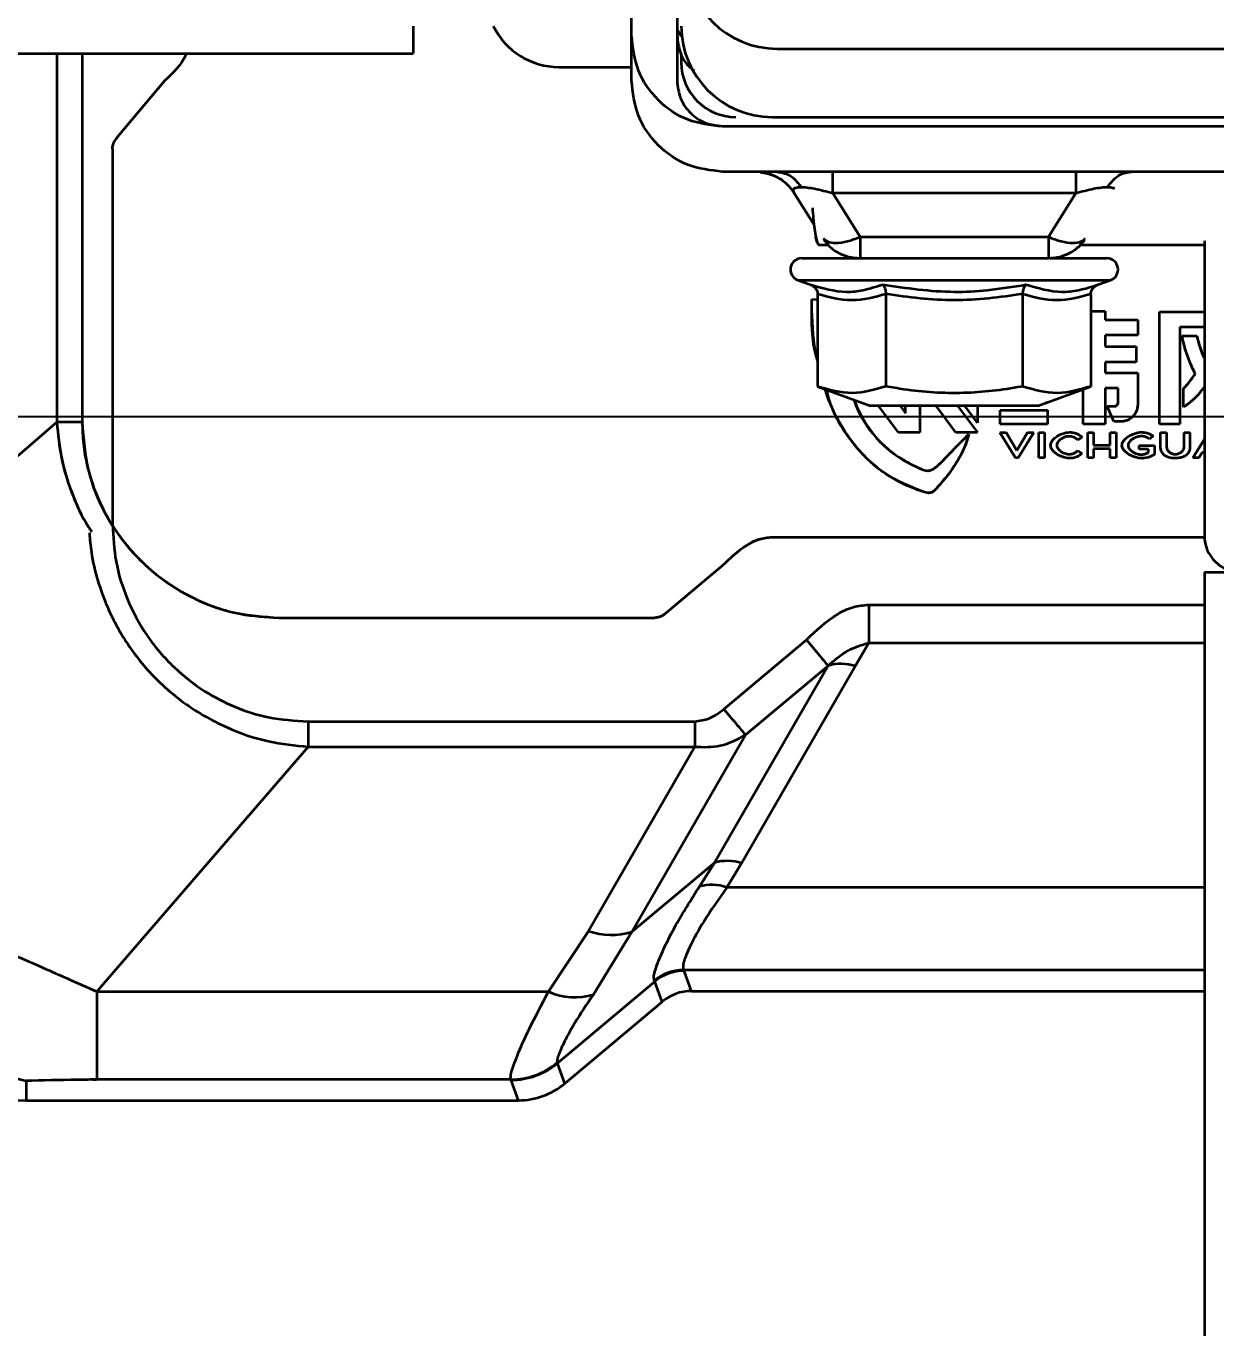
# Model space of a CAD drawing. Header units: millimetres. Extents: x 0 to 420, y 0 to 297.
# Drawn here: x 331.316 to 331.969, y 173.692 to 174.407 of the extents above; entities that cross this region are included whole.
import ezdxf

# ---------------------------------------------------------------- set-up
doc = ezdxf.new("R2010")
doc.units = ezdxf.units.MM
doc.layers.add('尺寸线层', color=150, linetype='Continuous')
doc.styles.add('SLDTEXTSTYLE2', font='TXT', dxfattribs={"width": 0.7})
doc.dimstyles.new('SLDDIMSTYLE0', dxfattribs={"dimtxt": 3.5, "dimasz": 3.302, "dimexe": 0, "dimexo": 0.0625, "dimgap": 0.875, "dimtad": 1, "dimdec": 1, "dimlfac": 100, "dimrnd": 1e-09, "dimzin": 12, "dimdsep": 46, "dimtxsty": 'SLDTEXTSTYLE2', "dimsah": 1, "dimcen": 0.09, "dimadec": 0, "dimazin": 3, "dimtfac": 1, "dimtdec": 3, "dimtofl": 0, "dimtmove": 0, "dimatfit": 3, "dimfxl": 0, "dimfrac": 2, "dimtolj": 1, "dimtzin": 12, "dimarcsym": 0})

# ---------------------------------------------------------------- blocks, each defined once
blk = doc.blocks.new('_D')
at = {"layer": '尺寸线层'}
for p, q in [((291.94307, 202.64124), (364.68758, 202.64124)), ((363.68758, 202.64124), (363.68758, 128.58016)), ((326.11667, 128.58016), (364.68758, 128.58016))]:
    blk.add_line(p, q, dxfattribs=at)
for points in [[(363.68758, 202.64124), (363.17958, 199.33924), (364.19558, 199.33924)], [(363.68758, 128.58016), (364.19558, 131.88216), (363.17958, 131.88216)]]:
    blk.add_solid(points, dxfattribs=at)
at = {"layer": '尺寸线层', "insert": (359.17585, 158.53763), "char_height": 3.5, "attachment_point": 1, "rotation": 90, "style": 'SLDTEXTSTYLE2'}
blk.add_mtext('7406.11', dxfattribs=at)
blk = doc.blocks.new('_D_1')
at = {"layer": '尺寸线层'}
for p, q in [((326.46704, 174.19224), (355.29676, 174.19224)), ((354.29676, 174.19224), (354.29676, 152.19224)), ((325.37887, 152.19224), (355.29676, 152.19224))]:
    blk.add_line(p, q, dxfattribs=at)
for points in [[(354.29676, 174.19224), (353.78876, 170.89024), (354.80476, 170.89024)], [(354.29676, 152.19224), (354.80476, 155.49424), (353.78876, 155.49424)]]:
    blk.add_solid(points, dxfattribs=at)
at = {"layer": '尺寸线层', "insert": (349.78502, 160.83451), "char_height": 3.5, "attachment_point": 1, "rotation": 90, "style": 'SLDTEXTSTYLE2'}
blk.add_mtext('2200', dxfattribs=at)
blk = doc.blocks.new('_D_7')
at = {"layer": '尺寸线层'}
for p, q in [((70.59704, 160.40224), (70.59704, 246.19224)), ((332.81559, 175.11669), (332.81559, 246.19224)), ((332.81559, 245.19224), (70.59704, 245.19224))]:
    blk.add_line(p, q, dxfattribs=at)
for points in [[(70.59704, 245.19224), (73.89904, 244.68424), (73.89904, 245.70024)], [(332.81559, 245.19224), (329.51359, 245.70024), (329.51359, 244.68424)]]:
    blk.add_solid(points, dxfattribs=at)
at = {"layer": '尺寸线层', "insert": (202.87576, 249.70398), "char_height": 3.5, "attachment_point": 1, "style": 'SLDTEXTSTYLE2'}
blk.add_mtext('26221.85', dxfattribs=at)

msp = doc.modelspace()

# ---------------------------------------------------------------- linework, layer by layer
at = {"color": 7, "linetype": 'Continuous', "lineweight": 35}
for p, q in [((331.64831, 174.40147), (331.64831, 174.97147)), ((331.67331, 174.97147), (331.67331, 174.40147)), ((331.64831, 174.37669), (331.64831, 174.73669)), ((331.67331, 174.73669), (331.67331, 174.37669)), ((331.52831, 174.40669), (331.52831, 174.39169)), ((331.24331, 174.39169), (331.52831, 174.39169)), ((331.33248, 174.39169), (331.33248, 174.18916)), ((331.33248, 174.39169), (331.33248, 174.18916)), ((331.34642, 174.39169), (331.34642, 174.18916)), ((331.34642, 174.39169), (331.34642, 174.18916)), ((331.67559, 174.39134), (331.67559, 174.38669)), ((331.72831, 174.39419), (332.02831, 174.39419)), ((331.60831, 174.38419), (331.64831, 174.38419)), ((331.3918, 174.37672), (331.36581, 174.34576)), ((331.72559, 174.35669), (332.22559, 174.35669)), ((331.69831, 174.35169), (332.26831, 174.35169)), ((332.05831, 174.35147), (331.69831, 174.35147)), ((331.36311, 174.33929), (331.36311, 174.13283)), ((332.26831, 174.32669), (331.69831, 174.32669)), ((331.72346, 174.32608), (331.71652, 174.32669)), ((331.71942, 174.32631), (331.72175, 174.32602)), ((331.71943, 174.32651), (331.72563, 174.32519)), ((331.72248, 174.326), (331.72733, 174.32421)), ((331.73767, 174.31494), (331.7486, 174.29745)), ((331.89234, 174.31494), (331.75887, 174.31494)), ((331.75887, 174.31494), (331.77387, 174.29094)), ((331.89234, 174.31494), (331.87734, 174.29094)), ((331.77387, 174.29094), (331.87734, 174.29094)), ((331.77387, 174.29094), (331.77387, 174.27919)), ((331.87734, 174.29094), (331.87734, 174.27919)), ((331.96319, 174.28877), (331.96309, 174.28669)), ((331.75136, 174.28647), (331.75632, 174.28647)), ((331.89489, 174.28647), (331.96309, 174.28647)), ((331.96309, 174.28669), (331.96309, 174.12669)), ((331.74177, 174.27919), (331.77387, 174.27919)), ((331.77387, 174.27919), (331.87734, 174.27919)), ((331.8783, 174.27919), (331.9094, 174.27919)), ((331.73966, 174.26719), (331.74647, 174.26471)), ((331.73966, 174.26719), (331.91152, 174.26719)), ((331.9047, 174.26471), (331.91152, 174.26719)), ((331.74747, 174.25669), (331.75053, 174.25658)), ((331.74747, 174.25669), (331.75053, 174.25644)), ((331.75053, 174.2595), (331.75053, 174.20876)), ((331.78806, 174.2595), (331.78806, 174.20876)), ((331.86311, 174.2595), (331.86311, 174.20876)), ((331.90064, 174.2595), (331.90064, 174.20876)), ((331.90064, 174.25016), (331.90844, 174.25016)), ((331.90064, 174.25016), (331.90844, 174.25016)), ((331.90844, 174.25016), (331.90844, 174.24527)), ((331.90844, 174.25016), (331.90844, 174.24527)), ((331.93845, 174.24981), (331.96309, 174.24981)), ((331.93845, 174.188), (331.93845, 174.24981)), ((331.93845, 174.24981), (331.96309, 174.24981)), ((331.93845, 174.188), (331.93845, 174.24981)), ((331.90844, 174.24527), (331.92645, 174.24527)), ((331.90844, 174.24527), (331.92645, 174.24527)), ((331.92645, 174.24527), (331.92645, 174.23687)), ((331.92645, 174.24527), (331.92645, 174.23687)), ((331.94951, 174.24133), (331.94951, 174.188)), ((331.96309, 174.24133), (331.94951, 174.24133)), ((331.94951, 174.24133), (331.94951, 174.188)), ((331.96309, 174.24133), (331.94951, 174.24133)), ((331.90844, 174.23687), (331.90844, 174.23077)), ((331.92645, 174.23687), (331.90844, 174.23687)), ((331.90844, 174.23687), (331.90844, 174.23077)), ((331.92645, 174.23687), (331.90844, 174.23687)), ((331.95071, 174.23661), (331.95886, 174.23661)), ((331.95071, 174.23661), (331.95886, 174.23661)), ((331.90844, 174.23077), (331.92559, 174.23077)), ((331.90844, 174.23077), (331.92559, 174.23077)), ((331.92559, 174.23077), (331.92559, 174.22202)), ((331.92559, 174.23077), (331.92559, 174.22202)), ((331.96272, 174.22461), (331.96316, 174.22581)), ((331.96272, 174.22461), (331.96309, 174.22558)), ((331.90844, 174.22202), (331.90844, 174.21627)), ((331.92559, 174.22202), (331.90844, 174.22202)), ((331.90844, 174.22202), (331.90844, 174.21627)), ((331.92559, 174.22202), (331.90844, 174.22202)), ((331.90844, 174.21627), (331.91573, 174.21627)), ((331.90844, 174.21627), (331.92645, 174.21627)), ((331.91573, 174.21627), (331.92645, 174.21627)), ((331.92645, 174.21627), (331.92645, 174.20787)), ((331.92645, 174.21627), (331.92645, 174.1988)), ((331.75053, 174.20876), (331.77959, 174.19819)), ((331.87159, 174.19819), (331.90064, 174.20876)), ((331.89652, 174.188), (331.89652, 174.20726)), ((331.89652, 174.188), (331.89652, 174.20726)), ((331.90844, 174.20787), (331.90844, 174.188)), ((331.91573, 174.20787), (331.90844, 174.20787)), ((331.90844, 174.20787), (331.90844, 174.188)), ((331.91573, 174.20787), (331.90844, 174.20787)), ((331.91573, 174.20026), (331.91573, 174.20787)), ((331.91573, 174.20026), (331.91573, 174.20787)), ((331.92645, 174.20787), (331.92645, 174.1988)), ((331.95157, 174.19734), (331.95157, 174.20754)), ((331.95157, 174.19734), (331.95157, 174.20754)), ((331.96309, 174.20761), (331.96272, 174.20806)), ((331.87159, 174.19819), (331.77959, 174.19819)), ((331.79494, 174.18347), (331.78402, 174.19819)), ((331.79494, 174.18347), (331.78402, 174.19819)), ((331.79586, 174.19819), (331.79889, 174.19411)), ((331.79586, 174.19819), (331.79889, 174.19411)), ((331.79889, 174.19411), (331.79889, 174.19819)), ((331.79889, 174.19411), (331.79889, 174.19819)), ((331.80678, 174.19819), (331.80678, 174.18347)), ((331.80678, 174.19819), (331.80678, 174.18347)), ((331.82651, 174.18347), (331.81559, 174.19819)), ((331.82651, 174.18347), (331.81559, 174.19819)), ((331.82743, 174.19819), (331.83835, 174.18347)), ((331.82743, 174.19819), (331.83835, 174.18347)), ((331.83835, 174.18879), (331.83138, 174.19819)), ((331.83835, 174.18879), (331.83138, 174.19819)), ((331.83835, 174.19819), (331.83835, 174.18879)), ((331.83835, 174.19819), (331.83835, 174.18879)), ((331.8509, 174.19564), (331.87688, 174.19564)), ((331.8509, 174.18801), (331.8509, 174.19564)), ((331.8509, 174.19564), (331.87688, 174.19564)), ((331.8509, 174.18801), (331.8509, 174.19564)), ((331.87689, 174.19972), (331.8758, 174.19972)), ((331.87689, 174.19972), (331.8758, 174.19972)), ((331.87688, 174.19564), (331.87688, 174.18801)), ((331.87688, 174.19564), (331.87688, 174.18801)), ((331.87689, 174.20012), (331.87689, 174.19972)), ((331.87689, 174.20012), (331.87689, 174.19972)), ((331.90964, 174.19786), (331.91307, 174.19786)), ((331.91333, 174.18945), (331.90964, 174.19786)), ((331.90964, 174.19786), (331.91307, 174.19786)), ((331.91333, 174.18945), (331.90964, 174.19786)), ((331.33248, 174.18916), (331.198, 174.07306)), ((331.33248, 174.18916), (331.198, 174.07306)), ((331.34642, 174.18916), (331.33248, 174.18916)), ((331.34642, 174.18916), (331.33248, 174.18916)), ((331.9171, 174.18945), (331.91333, 174.18945)), ((331.9171, 174.18945), (331.91333, 174.18945)), ((331.80678, 174.18347), (331.79494, 174.18347)), ((331.80678, 174.18347), (331.79494, 174.18347)), ((331.83835, 174.18347), (331.82651, 174.18347)), ((331.83835, 174.18347), (331.82651, 174.18347)), ((331.8506, 174.18344), (331.85412, 174.18344)), ((331.85922, 174.16948), (331.8506, 174.18344)), ((331.8506, 174.18344), (331.85412, 174.18344)), ((331.85922, 174.16948), (331.8506, 174.18344)), ((331.87688, 174.18801), (331.8509, 174.18801)), ((331.87688, 174.18801), (331.8509, 174.18801)), ((331.85412, 174.18344), (331.85998, 174.17352)), ((331.85412, 174.18344), (331.85998, 174.17352)), ((331.85998, 174.17352), (331.86586, 174.18344)), ((331.85998, 174.17352), (331.86586, 174.18344)), ((331.86938, 174.18344), (331.86077, 174.16948)), ((331.86938, 174.18344), (331.86077, 174.16948)), ((331.86586, 174.18344), (331.86938, 174.18344)), ((331.86586, 174.18344), (331.86938, 174.18344)), ((331.87201, 174.18344), (331.87527, 174.18344)), ((331.87201, 174.16948), (331.87201, 174.18344)), ((331.87201, 174.18344), (331.87527, 174.18344)), ((331.87201, 174.16948), (331.87201, 174.18344)), ((331.87527, 174.18344), (331.87527, 174.16948)), ((331.87527, 174.18344), (331.87527, 174.16948)), ((331.90844, 174.188), (331.89652, 174.188)), ((331.90844, 174.188), (331.89652, 174.188)), ((331.89898, 174.18344), (331.90214, 174.18344)), ((331.89898, 174.16948), (331.89898, 174.18344)), ((331.89898, 174.18344), (331.90214, 174.18344)), ((331.89898, 174.16948), (331.89898, 174.18344)), ((331.90214, 174.18344), (331.90214, 174.17651)), ((331.90214, 174.18344), (331.90214, 174.17651)), ((331.91135, 174.18344), (331.9145, 174.18344)), ((331.91135, 174.17651), (331.91135, 174.18344)), ((331.91135, 174.18344), (331.9145, 174.18344)), ((331.91135, 174.17651), (331.91135, 174.18344)), ((331.9145, 174.18344), (331.9145, 174.16948)), ((331.9145, 174.18344), (331.9145, 174.16948)), ((331.93497, 174.18156), (331.93294, 174.17989)), ((331.93497, 174.18156), (331.93294, 174.17989)), ((331.94951, 174.188), (331.93845, 174.188)), ((331.94951, 174.188), (331.93845, 174.188)), ((331.93902, 174.18344), (331.94217, 174.18344)), ((331.93902, 174.17508), (331.93902, 174.18344)), ((331.93902, 174.18344), (331.94217, 174.18344)), ((331.93902, 174.17508), (331.93902, 174.18344)), ((331.94217, 174.18344), (331.94217, 174.17568)), ((331.94217, 174.18344), (331.94217, 174.17568)), ((331.95196, 174.18344), (331.95511, 174.18344)), ((331.95196, 174.17568), (331.95196, 174.18344)), ((331.95196, 174.18344), (331.95511, 174.18344)), ((331.95196, 174.17568), (331.95196, 174.18344)), ((331.95511, 174.18344), (331.95511, 174.17508)), ((331.95511, 174.18344), (331.95511, 174.17508)), ((331.89596, 174.1809), (331.89347, 174.17936)), ((331.89596, 174.1809), (331.89347, 174.17936)), ((331.90214, 174.17651), (331.91135, 174.17651)), ((331.90214, 174.17651), (331.91135, 174.17651)), ((331.90214, 174.17445), (331.90214, 174.16948)), ((331.91135, 174.17445), (331.90214, 174.17445)), ((331.90214, 174.17445), (331.90214, 174.16948)), ((331.91135, 174.17445), (331.90214, 174.17445)), ((331.91135, 174.16948), (331.91135, 174.17445)), ((331.91135, 174.16948), (331.91135, 174.17445)), ((331.92719, 174.17635), (331.93565, 174.17635)), ((331.92719, 174.17435), (331.92719, 174.17635)), ((331.92719, 174.17635), (331.93565, 174.17635)), ((331.92719, 174.17435), (331.92719, 174.17635)), ((331.93239, 174.17435), (331.92719, 174.17435)), ((331.93239, 174.17435), (331.92719, 174.17435)), ((331.93239, 174.17257), (331.93239, 174.17435)), ((331.93239, 174.17257), (331.93239, 174.17435)), ((331.93565, 174.17635), (331.93565, 174.17138)), ((331.93565, 174.17635), (331.93565, 174.17138)), ((331.95661, 174.16948), (331.96309, 174.17981)), ((331.95661, 174.16948), (331.96309, 174.17981)), ((331.96309, 174.17475), (331.96297, 174.17455)), ((331.96297, 174.17455), (331.96309, 174.17475)), ((331.96297, 174.17455), (331.96309, 174.17455)), ((331.96309, 174.17455), (331.96297, 174.17455)), ((331.86077, 174.16948), (331.85922, 174.16948)), ((331.86077, 174.16948), (331.85922, 174.16948)), ((331.87527, 174.16948), (331.87201, 174.16948)), ((331.87527, 174.16948), (331.87201, 174.16948)), ((331.89347, 174.17354), (331.89596, 174.172)), ((331.89347, 174.17354), (331.89596, 174.172)), ((331.90214, 174.16948), (331.89898, 174.16948)), ((331.90214, 174.16948), (331.89898, 174.16948)), ((331.9145, 174.16948), (331.91135, 174.16948)), ((331.9145, 174.16948), (331.91135, 174.16948)), ((331.96003, 174.16948), (331.95661, 174.16948)), ((331.96003, 174.16948), (331.95661, 174.16948)), ((331.96181, 174.17257), (331.96003, 174.16948)), ((331.96181, 174.17257), (331.96003, 174.16948)), ((331.96309, 174.17257), (331.96181, 174.17257)), ((331.96309, 174.17257), (331.96181, 174.17257)), ((331.72554, 174.1259), (331.96325, 174.1259)), ((331.72554, 174.1259), (331.9631, 174.1259)), ((331.66737, 174.08442), (331.69834, 174.1104)), ((331.66737, 174.08442), (331.69834, 174.1104)), ((331.96309, 174.10669), (331.96309, 159.50669)), ((331.96309, 174.10669), (331.98309, 174.10669)), ((331.77859, 174.08886), (331.77859, 174.06796)), ((331.77859, 174.08886), (331.96309, 174.08886)), ((331.45445, 174.08171), (331.66091, 174.08171)), ((331.45445, 174.08171), (331.66091, 174.08171)), ((331.69903, 174.03156), (331.74436, 174.0696)), ((331.77116, 174.05508), (331.77859, 174.06796)), ((331.77859, 174.06796), (331.96309, 174.06796)), ((331.75627, 174.05541), (331.6938, 173.94719)), ((331.70868, 173.94687), (331.77116, 174.05508)), ((331.71094, 174.01737), (331.75627, 174.05541)), ((331.47056, 174.0248), (331.68307, 174.0248)), ((331.47056, 174.0248), (331.47056, 174.01087)), ((331.68307, 174.0248), (331.68307, 174.01087)), ((331.64846, 173.90915), (331.71094, 174.01737)), ((331.47056, 174.01087), (331.35445, 173.87638)), ((331.47056, 174.01087), (331.68307, 174.01087)), ((331.68307, 174.01087), (331.62464, 173.90967)), ((331.6938, 173.94719), (331.64846, 173.90915)), ((331.68555, 173.93412), (331.6938, 173.94719)), ((331.70062, 173.93357), (331.70868, 173.94687)), ((331.96309, 173.93357), (331.70062, 173.93357)), ((331.60268, 173.87638), (331.62464, 173.90967)), ((331.64846, 173.90915), (331.62732, 173.8749)), ((331.67682, 173.88828), (331.67712, 173.88784)), ((331.67682, 173.88828), (331.96309, 173.88828)), ((331.60767, 173.83718), (331.66107, 173.88199)), ((331.66107, 173.88199), (331.6608, 173.88242)), ((331.66513, 173.87085), (331.66107, 173.88199)), ((331.68118, 173.87669), (331.67712, 173.88784)), ((331.35445, 173.87638), (331.60268, 173.87638)), ((331.35445, 173.87638), (331.35445, 173.82808)), ((331.68118, 173.87669), (331.96309, 173.87669)), ((331.61172, 173.82603), (331.66513, 173.87085)), ((331.60751, 173.83745), (331.60767, 173.83718)), ((331.61172, 173.82603), (331.60767, 173.83718)), ((331.31559, 173.82738), (331.31559, 173.81669)), ((331.58186, 173.82808), (331.35445, 173.82808)), ((331.58199, 173.82784), (331.58186, 173.82808)), ((331.58199, 173.82784), (331.58605, 173.81669)), ((331.31559, 173.81669), (331.58605, 173.81669))]:
    msp.add_line(p, q, dxfattribs=at)
at = {"color": 7, "linetype": 'Continuous', "lineweight": 35, "flags": 128}
for points in [[(331.67559, 174.40118), (331.67505, 174.40197), (331.67331, 174.40482)], [(331.25393, 173.91899), (331.25891, 173.90008), (331.26492, 173.88276), (331.27186, 173.86735), (331.27961, 173.85414), (331.28801, 173.84336), (331.29692, 173.83522), (331.30616, 173.82986), (331.31559, 173.82738)]]:
    msp.add_lwpolyline(points, dxfattribs=at)
at = {"color": 7, "linetype": 'Continuous', "lineweight": 35}
for centre, radius, start, end in [((331.72831, 174.44419), 0.05, 180, 270), ((331.60831, 174.42419), 0.04, 205.94448, 270), ((331.72559, 174.40669), 0.05, 180, 270), ((331.70559, 174.38669), 0.03, 180, 270), ((331.74177, 174.273), 0.00619, 90, 250), ((331.9094, 174.273), 0.00619, 290, 90), ((331.98309, 174.12669), 0.02, 180, 270), ((331.7632, 174.03131), 0.02507, 71.48362, 106.03426), ((331.31559, 173.99669), 0.18, 180, 270), ((331.70072, 173.9231), 0.02507, 71.48363, 106.03426), ((331.69225, 173.91103), 0.02404, 69.6339, 106.20069), ((331.63738, 173.94771), 0.04011, 251.48363, 286.03426), ((331.6769, 173.86325), 0.02503, 90.16613, 130.03213), ((331.67715, 173.8628), 0.02504, 90.05864, 129.94136), ((331.61699, 173.90873), 0.03537, 246.13725, 286.96231), ((331.58177, 173.86814), 0.04006, 270.12692, 309.99242), ((331.58195, 173.86789), 0.04006, 270.05864, 309.94136)]:
    msp.add_arc(centre, radius, start, end, dxfattribs=at)
for centre, major_axis in [((331.6812, 173.85165), (0.00856, -0.02353)), ((331.58601, 173.85674), (-0.0137, 0.03765))]:
    msp.add_ellipse(centre, major_axis=major_axis, ratio=0.998448, start_param=2.793026, end_param=3.49016, dxfattribs=at)
for points in [[(331.69831, 174.35147), (331.69175, 174.35222), (331.67865, 174.35372), (331.66212, 174.36529), (331.65056, 174.38181), (331.64906, 174.39492), (331.64831, 174.40147)], [(331.69831, 174.32669), (331.69175, 174.32744), (331.67865, 174.32894), (331.66212, 174.34051), (331.65056, 174.35703), (331.64906, 174.37014), (331.64831, 174.37669)], [(331.67331, 174.37669), (331.67368, 174.37341), (331.67443, 174.36686), (331.68021, 174.3586), (331.68848, 174.35282), (331.69503, 174.35206), (331.69831, 174.35169)], [(331.75887, 174.31494), (331.75887, 174.31664), (331.75887, 174.32006), (331.75887, 174.32376), (331.75887, 174.32623), (331.75887, 174.32653), (331.75887, 174.32669)], [(331.89234, 174.32669), (331.89234, 174.32653), (331.89234, 174.32623), (331.89234, 174.32376), (331.89234, 174.32006), (331.89234, 174.31664), (331.89234, 174.31494)], [(331.78806, 174.2595), (331.7818, 174.25778), (331.76929, 174.25435), (331.75679, 174.25778), (331.75053, 174.2595)], [(331.90064, 174.2595), (331.89439, 174.25778), (331.88188, 174.25435), (331.86937, 174.25778), (331.86311, 174.2595)]]:
    msp.add_open_spline(points, degree=3, dxfattribs=at)
for points, knots in [([(331.67331, 174.40147), (331.67371, 174.39824), (331.67452, 174.39179), (331.67857, 174.38494), (331.68214, 174.38274), (331.68293, 174.38225)], [0, 0, 0, 0, 0.437916, 0.875831, 1, 1, 1, 1]), ([(331.40379, 174.39169), (331.40362, 174.39131), (331.40105, 174.38544), (331.39627, 174.38094), (331.3918, 174.37672)], [0, 0, 0, 0, 0.06377, 1, 1, 1, 1]), ([(331.36311, 174.33929), (331.36315, 174.33985), (331.36323, 174.34098), (331.364, 174.34326), (331.36508, 174.34475), (331.36581, 174.34576)], [0, 0, 0, 0, 0.232062, 0.478453, 1, 1, 1, 1]), ([(331.72319, 174.32571), (331.72503, 174.32508), (331.72886, 174.32376), (331.73392, 174.32003), (331.73642, 174.31664), (331.73767, 174.31494)], [0, 0, 0, 0, 0.315477, 0.657739, 1, 1, 1, 1]), ([(331.72825, 174.32669), (331.73108, 174.32618), (331.73615, 174.32528), (331.73986, 174.32039), (331.74149, 174.31824)], [0, 0, 0, 0, 0.559996, 1, 1, 1, 1]), ([(331.90972, 174.31824), (331.91187, 174.32091), (331.9157, 174.32568), (331.92074, 174.32638), (331.92296, 174.32669)], [0, 0, 0, 0, 0.559996, 1, 1, 1, 1]), ([(331.73767, 174.31494), (331.73732, 174.31584), (331.73682, 174.31713), (331.73883, 174.31811), (331.74063, 174.3182), (331.74149, 174.31824)], [0, 0, 0, 0, 0.551614, 0.784825, 1, 1, 1, 1]), ([(331.74149, 174.31824), (331.74254, 174.3182), (331.74471, 174.31811), (331.75073, 174.31713), (331.75551, 174.31584), (331.75887, 174.31494)], [0, 0, 0, 0, 0.215184, 0.448387, 1, 1, 1, 1]), ([(331.89234, 174.31494), (331.8957, 174.31584), (331.90048, 174.31713), (331.9065, 174.31811), (331.90867, 174.3182), (331.90972, 174.31824)], [0, 0, 0, 0, 0.551614, 0.784825, 1, 1, 1, 1]), ([(331.90972, 174.31824), (331.91059, 174.3182), (331.91242, 174.31812), (331.91317, 174.31764), (331.91357, 174.31739)], [0, 0, 0, 0, 0.479907, 1, 1, 1, 1]), ([(331.74768, 174.3069), (331.74782, 174.3049), (331.74829, 174.29812), (331.7492, 174.29171), (331.75034, 174.28725), (331.75099, 174.28676), (331.75136, 174.28647)], [0, 0, 0, 0, 0.160518, 0.546013, 0.736055, 1, 1, 1, 1]), ([(331.75146, 174.28647), (331.75108, 174.28673), (331.75043, 174.28717), (331.74982, 174.28979), (331.74957, 174.29089)], [0, 0, 0, 0, 0.581362, 1, 1, 1, 1]), ([(331.75366, 174.29014), (331.75427, 174.28953), (331.75578, 174.288), (331.76044, 174.2874), (331.76675, 174.28814), (331.77149, 174.29001), (331.77387, 174.29094)], [0, 0, 0, 0, 0.183569, 0.455713, 0.727856, 1, 1, 1, 1]), ([(331.75405, 174.28924), (331.75488, 174.28814), (331.75697, 174.28534), (331.76165, 174.28213), (331.76753, 174.27965), (331.77175, 174.27934), (331.77387, 174.27919)], [0, 0, 0, 0, 0.178573, 0.452382, 0.726191, 1, 1, 1, 1]), ([(331.87734, 174.29094), (331.87972, 174.29001), (331.88446, 174.28814), (331.89077, 174.2874), (331.89543, 174.288), (331.89694, 174.28953), (331.89755, 174.29014)], [0, 0, 0, 0, 0.272144, 0.544287, 0.816431, 1, 1, 1, 1]), ([(331.87734, 174.27919), (331.87946, 174.27934), (331.88368, 174.27965), (331.88956, 174.28213), (331.89424, 174.28534), (331.89633, 174.28814), (331.89716, 174.28924)], [0, 0, 0, 0, 0.273809, 0.5476179, 0.8214269, 1, 1, 1, 1]), ([(331.74647, 174.26471), (331.75314, 174.2628), (331.76288, 174.26001), (331.77608, 174.26141), (331.78253, 174.26355), (331.78603, 174.26471)], [0, 0, 0, 0, 0.499729, 0.72853, 1, 1, 1, 1]), ([(331.74647, 174.26471), (331.74648, 174.2647), (331.74707, 174.26449), (331.74818, 174.2639), (331.74946, 174.26267), (331.75035, 174.26116), (331.75047, 174.26005), (331.75053, 174.2595)], [0, 0, 0, 0, 0.006713, 0.267679, 0.528689, 0.76386, 1, 1, 1, 1]), ([(331.78603, 174.26471), (331.7992, 174.2628), (331.8184, 174.26001), (331.84497, 174.26142), (331.85805, 174.26355), (331.86515, 174.26471)], [0, 0, 0, 0, 0.500435, 0.728855, 1, 1, 1, 1]), ([(331.78603, 174.26471), (331.78603, 174.2647), (331.78633, 174.26449), (331.78688, 174.2639), (331.78752, 174.26267), (331.78797, 174.26116), (331.78803, 174.26005), (331.78806, 174.2595)], [0, 0, 0, 0, 0.006713, 0.267679, 0.528689, 0.76386, 1, 1, 1, 1]), ([(331.86515, 174.26471), (331.86514, 174.2647), (331.86484, 174.26449), (331.86429, 174.2639), (331.86365, 174.26267), (331.8632, 174.26116), (331.86314, 174.26005), (331.86311, 174.2595)], [0, 0, 0, 0, 0.006713, 0.267679, 0.528689, 0.76386, 1, 1, 1, 1]), ([(331.86515, 174.26471), (331.87163, 174.2628), (331.88108, 174.26001), (331.89445, 174.26141), (331.9011, 174.26355), (331.9047, 174.26471)], [0, 0, 0, 0, 0.499729, 0.72853, 1, 1, 1, 1]), ([(331.90064, 174.2595), (331.9007, 174.26005), (331.90082, 174.26116), (331.90171, 174.26267), (331.903, 174.2639), (331.9041, 174.26449), (331.90469, 174.2647), (331.9047, 174.26471)], [0, 0, 0, 0, 0.23614, 0.471311, 0.732321, 0.993287, 1, 1, 1, 1]), ([(331.75053, 174.22303), (331.75032, 174.2237), (331.7472, 174.2337), (331.74724, 174.24432), (331.74729, 174.25422)], [0, 0, 0, 0, 0.067166, 1, 1, 1, 1]), ([(331.74729, 174.25422), (331.74731, 174.25461), (331.74735, 174.25544), (331.74743, 174.25626), (331.74747, 174.25669)], [0, 0, 0, 0, 0.473418, 1, 1, 1, 1]), ([(331.74729, 174.25422), (331.74729, 174.25443), (331.7473, 174.25485), (331.74738, 174.25567), (331.74743, 174.25628), (331.74747, 174.25669)], [0, 0, 0, 0, 0.252501, 0.504816, 1, 1, 1, 1]), ([(331.75053, 174.22266), (331.75015, 174.22433), (331.74782, 174.23466), (331.74753, 174.2453), (331.74729, 174.25422)], [0, 0, 0, 0, 0.161665, 1, 1, 1, 1]), ([(331.86311, 174.2595), (331.85062, 174.25779), (331.82561, 174.25435), (331.80059, 174.25778), (331.78806, 174.2595)], [0, 0, 0, 0, 0.499238, 1, 1, 1, 1]), ([(331.958, 174.21569), (331.95625, 174.21946), (331.95311, 174.2262), (331.95145, 174.23343), (331.95071, 174.23661)], [0, 0, 0, 0, 0.559891, 1, 1, 1, 1]), ([(331.958, 174.21569), (331.95728, 174.21719), (331.95533, 174.22127), (331.95264, 174.22819), (331.95136, 174.23379), (331.95071, 174.23661)], [0, 0, 0, 0, 0.225098, 0.610129, 1, 1, 1, 1]), ([(331.95886, 174.23661), (331.95943, 174.23432), (331.96045, 174.23023), (331.96202, 174.22633), (331.96272, 174.22461)], [0, 0, 0, 0, 0.559769, 1, 1, 1, 1]), ([(331.95886, 174.23661), (331.95922, 174.23498), (331.95986, 174.2321), (331.96135, 174.22816), (331.96226, 174.22579), (331.96272, 174.22461)], [0, 0, 0, 0, 0.397021, 0.698347, 1, 1, 1, 1]), ([(331.95157, 174.20754), (331.95288, 174.20898), (331.95522, 174.21154), (331.95715, 174.21442), (331.958, 174.21569)], [0, 0, 0, 0, 0.559967, 1, 1, 1, 1]), ([(331.95157, 174.20754), (331.9527, 174.20877), (331.95445, 174.21066), (331.95649, 174.21346), (331.9575, 174.21495), (331.958, 174.21569)], [0, 0, 0, 0, 0.482099, 0.740834, 1, 1, 1, 1]), ([(331.78806, 174.20876), (331.78192, 174.20696), (331.76941, 174.20327), (331.7569, 174.20691), (331.75053, 174.20876)], [0, 0, 0, 0, 0.4912125, 1, 1, 1, 1]), ([(331.80922, 174.15065), (331.80764, 174.15119), (331.7997, 174.15387), (331.78447, 174.16177), (331.7704, 174.176), (331.76139, 174.1907), (331.75692, 174.20002), (331.75516, 174.2057), (331.75468, 174.20725)], [0, 0, 0, 0, 0.061244, 0.307945, 0.622276, 0.781436, 0.94052, 1, 1, 1, 1]), ([(331.80922, 174.15065), (331.8017, 174.15366), (331.78689, 174.15956), (331.76979, 174.17665), (331.75925, 174.1929), (331.75628, 174.2038), (331.75542, 174.20698)], [0, 0, 0, 0, 0.296357, 0.583399, 0.878233, 1, 1, 1, 1]), ([(331.86311, 174.20876), (331.86288, 174.20872), (331.85217, 174.20678), (331.83043, 174.20417), (331.80542, 174.20579), (331.79136, 174.2082), (331.78806, 174.20876)], [0, 0, 0, 0, 0.0096041, 0.4326313, 0.8668729, 1, 1, 1, 1]), ([(331.90064, 174.20876), (331.8945, 174.20696), (331.88199, 174.20327), (331.86948, 174.20691), (331.86311, 174.20876)], [0, 0, 0, 0, 0.491212, 1, 1, 1, 1]), ([(331.96272, 174.20806), (331.96089, 174.20578), (331.95764, 174.20172), (331.95342, 174.19868), (331.95157, 174.19734)], [0, 0, 0, 0, 0.559861, 1, 1, 1, 1]), ([(331.96272, 174.20806), (331.96168, 174.20675), (331.95958, 174.20406), (331.95588, 174.20041), (331.95301, 174.19837), (331.95157, 174.19734)], [0, 0, 0, 0, 0.322168, 0.658364, 1, 1, 1, 1]), ([(331.7703, 174.20157), (331.77088, 174.20009), (331.77375, 174.19269), (331.78166, 174.18035), (331.79449, 174.16976), (331.80463, 174.16465), (331.81003, 174.16221), (331.81308, 174.16273), (331.81671, 174.16512), (331.82116, 174.16998), (331.82729, 174.17623), (331.83146, 174.18042), (331.83353, 174.18251)], [0, 0, 0, 0, 0.053522, 0.267692, 0.486553, 0.603221, 0.655755, 0.679248, 0.704206, 0.800546, 0.900698, 1, 1, 1, 1]), ([(331.77051, 174.20149), (331.77179, 174.19839), (331.77434, 174.1922), (331.77993, 174.18385), (331.7889, 174.1733), (331.79924, 174.16723), (331.8076, 174.16329), (331.81022, 174.16242), (331.81231, 174.16251), (331.81532, 174.16393), (331.82227, 174.17093), (331.82864, 174.17748), (331.83353, 174.18251)], [0, 0, 0, 0, 0.112969, 0.225804, 0.338095, 0.578713, 0.62092, 0.651333, 0.670697, 0.690013, 0.761884, 1, 1, 1, 1]), ([(331.91307, 174.19786), (331.91345, 174.19788), (331.9142, 174.19794), (331.91513, 174.19851), (331.91563, 174.19937), (331.9157, 174.19996), (331.91573, 174.20026)], [0, 0, 0, 0, 0.281291, 0.557923, 0.779342, 1, 1, 1, 1]), ([(331.91307, 174.19786), (331.91344, 174.19788), (331.91405, 174.19793), (331.91485, 174.19831), (331.91539, 174.19889), (331.91568, 174.19958), (331.91571, 174.20006), (331.91573, 174.20026)], [0, 0, 0, 0, 0.2727578, 0.4578419, 0.6443533, 0.8508999, 1, 1, 1, 1]), ([(331.92645, 174.1988), (331.92628, 174.19742), (331.92594, 174.19468), (331.9234, 174.19163), (331.92033, 174.18978), (331.91818, 174.18956), (331.9171, 174.18945)], [0, 0, 0, 0, 0.279666, 0.559253, 0.779644, 1, 1, 1, 1]), ([(331.92645, 174.1988), (331.92635, 174.19773), (331.92614, 174.1956), (331.92449, 174.19282), (331.9221, 174.19072), (331.9195, 174.18961), (331.91776, 174.1895), (331.9171, 174.18945)], [0, 0, 0, 0, 0.218278, 0.435149, 0.644163, 0.864466, 1, 1, 1, 1]), ([(331.33248, 174.18916), (331.33315, 174.18242), (331.33454, 174.16838), (331.34059, 174.14995), (331.34653, 174.13668), (331.35049, 174.13072), (331.35157, 174.1291)], [0, 0, 0, 0, 0.318427, 0.663334, 0.908415, 1, 1, 1, 1]), ([(331.33248, 174.18916), (331.33313, 174.18255), (331.33448, 174.16873), (331.34037, 174.15053), (331.3463, 174.13707), (331.35041, 174.13089), (331.35166, 174.12902)], [0, 0, 0, 0, 0.3116, 0.651502, 0.894376, 1, 1, 1, 1]), ([(331.34642, 174.18916), (331.34711, 174.18014), (331.34861, 174.16068), (331.3615, 174.13192), (331.38145, 174.10846), (331.40536, 174.09265), (331.42928, 174.08346), (331.44614, 174.08229), (331.45445, 174.08171)], [0, 0, 0, 0, 0.160273, 0.345663, 0.550133, 0.700334, 0.852371, 1, 1, 1, 1]), ([(331.34642, 174.18916), (331.34656, 174.18518), (331.34684, 174.1771), (331.34904, 174.16492), (331.35363, 174.14975), (331.36213, 174.13235), (331.37605, 174.11466), (331.39298, 174.1002), (331.41232, 174.08968), (331.43304, 174.08297), (331.4474, 174.08213), (331.45445, 174.08171)], [0, 0, 0, 0, 0.070722, 0.143758, 0.21913, 0.352151, 0.485358, 0.616819, 0.745052, 0.874872, 1, 1, 1, 1]), ([(331.83353, 174.18251), (331.83271, 174.17985), (331.83081, 174.17371), (331.82483, 174.16319), (331.81878, 174.15622), (331.81511, 174.152)], [0, 0, 0, 0, 0.231871, 0.534821, 1, 1, 1, 1]), ([(331.83353, 174.18251), (331.83311, 174.18089), (331.83184, 174.17603), (331.82779, 174.1685), (331.82223, 174.15977), (331.8175, 174.1546), (331.81511, 174.152)], [0, 0, 0, 0, 0.138868, 0.417722, 0.706333, 1, 1, 1, 1]), ([(331.89596, 174.172), (331.89499, 174.17127), (331.89306, 174.16982), (331.88954, 174.16912), (331.88565, 174.16967), (331.88238, 174.17117), (331.88002, 174.17315), (331.87894, 174.17468), (331.87851, 174.1761), (331.87864, 174.17746), (331.87944, 174.17908), (331.88144, 174.18111), (331.88482, 174.18297), (331.8889, 174.18387), (331.89261, 174.18317), (331.89477, 174.18194), (331.89578, 174.18106), (331.89596, 174.1809)], [0, 0, 0, 0, 0.08519, 0.168963, 0.246186, 0.360946, 0.418211, 0.462463, 0.491745, 0.521214, 0.557381, 0.617071, 0.720017, 0.827682, 0.905205, 0.982624, 1, 1, 1, 1]), ([(331.89596, 174.172), (331.89507, 174.17131), (331.89325, 174.16993), (331.8897, 174.1691), (331.88534, 174.16969), (331.88183, 174.17145), (331.87966, 174.17362), (331.87881, 174.17497), (331.87847, 174.17645), (331.87881, 174.17793), (331.87966, 174.17929), (331.88184, 174.18146), (331.88534, 174.18323), (331.88971, 174.18382), (331.89325, 174.18297), (331.89507, 174.18159), (331.89596, 174.1809)], [0, 0, 0, 0, 0.079206, 0.160678, 0.249781, 0.387741, 0.429064, 0.466183, 0.499934, 0.533717, 0.5709, 0.612284, 0.750289, 0.839308, 0.920758, 1, 1, 1, 1]), ([(331.89347, 174.17936), (331.89288, 174.17985), (331.89172, 174.18084), (331.88951, 174.18145), (331.88703, 174.18126), (331.88475, 174.1803), (331.88306, 174.17898), (331.88221, 174.17779), (331.88187, 174.17678), (331.88194, 174.17575), (331.88251, 174.17459), (331.88386, 174.1732), (331.8861, 174.17194), (331.88876, 174.17138), (331.89116, 174.17187), (331.89262, 174.17272), (331.8933, 174.17338), (331.89347, 174.17354)], [0, 0, 0, 0, 0.079836, 0.158698, 0.232948, 0.337554, 0.41275, 0.456024, 0.489191, 0.522624, 0.56103, 0.622793, 0.723203, 0.826712, 0.901133, 0.975506, 1, 1, 1, 1]), ([(331.89347, 174.17936), (331.89304, 174.17974), (331.89219, 174.1805), (331.89056, 174.18119), (331.88875, 174.18145), (331.88622, 174.18103), (331.88406, 174.17991), (331.88263, 174.17842), (331.88207, 174.17748), (331.88184, 174.17646), (331.88206, 174.17544), (331.88262, 174.17449), (331.88405, 174.173), (331.88621, 174.17189), (331.88874, 174.17147), (331.89056, 174.17171), (331.89218, 174.1724), (331.89304, 174.17316), (331.89347, 174.17354)], [0, 0, 0, 0, 0.059439, 0.11977, 0.182346, 0.249405, 0.386153, 0.427718, 0.465467, 0.500119, 0.534716, 0.572353, 0.613808, 0.750485, 0.81765, 0.8803, 0.940607, 1, 1, 1, 1]), ([(331.93565, 174.17138), (331.93415, 174.17061), (331.93102, 174.16899), (331.92537, 174.16942), (331.92137, 174.17136), (331.91908, 174.17343), (331.91814, 174.17473), (331.91767, 174.17615), (331.91788, 174.17762), (331.91865, 174.17897), (331.92072, 174.18116), (331.92417, 174.18297), (331.92847, 174.18382), (331.93206, 174.18329), (331.93401, 174.18213), (331.93497, 174.18156)], [0, 0, 0, 0, 0.119031, 0.247549, 0.387269, 0.429387, 0.46709, 0.500831, 0.533693, 0.569682, 0.610141, 0.748325, 0.838958, 0.920672, 1, 1, 1, 1]), ([(331.93565, 174.17138), (331.93413, 174.1706), (331.93143, 174.16922), (331.92665, 174.16921), (331.92274, 174.17063), (331.91988, 174.17255), (331.91843, 174.17423), (331.91782, 174.17555), (331.91772, 174.17676), (331.91808, 174.17805), (331.91922, 174.17975), (331.9219, 174.18186), (331.92564, 174.18344), (331.92984, 174.18378), (331.93287, 174.18289), (331.93443, 174.1819), (331.93497, 174.18156)], [0, 0, 0, 0, 0.120432, 0.213162, 0.331684, 0.413005, 0.455865, 0.488872, 0.514902, 0.540892, 0.583063, 0.658706, 0.781016, 0.867724, 0.954736, 1, 1, 1, 1]), ([(331.93294, 174.17989), (331.93195, 174.18045), (331.9299, 174.1816), (331.92611, 174.18128), (331.9233, 174.17987), (331.9216, 174.17819), (331.921, 174.17687), (331.92113, 174.17569), (331.92161, 174.17475), (331.92292, 174.17322), (331.92547, 174.17172), (331.9292, 174.1711), (331.93136, 174.17209), (331.93239, 174.17257)], [0, 0, 0, 0, 0.11928, 0.248171, 0.38714, 0.448931, 0.501987, 0.535883, 0.572548, 0.61325, 0.75046, 0.880636, 1, 1, 1, 1]), ([(331.93294, 174.17989), (331.93222, 174.18033), (331.93078, 174.18117), (331.92827, 174.18152), (331.92574, 174.18102), (331.92363, 174.18001), (331.92212, 174.17877), (331.92135, 174.17771), (331.92103, 174.17672), (331.92111, 174.17576), (331.92165, 174.17462), (331.92303, 174.17318), (331.92523, 174.17193), (331.92798, 174.17123), (331.93044, 174.1716), (331.93181, 174.17228), (331.93239, 174.17257)], [0, 0, 0, 0, 0.08987, 0.176538, 0.263027, 0.362446, 0.423179, 0.470099, 0.500982, 0.532068, 0.57022, 0.633522, 0.742023, 0.836258, 0.931198, 1, 1, 1, 1]), ([(331.95511, 174.17508), (331.95507, 174.17463), (331.95497, 174.17371), (331.95416, 174.17204), (331.95251, 174.17034), (331.94984, 174.16945), (331.94706, 174.16929), (331.94429, 174.16944), (331.94161, 174.17034), (331.93997, 174.17203), (331.93915, 174.17371), (331.93906, 174.17463), (331.93902, 174.17508)], [0, 0, 0, 0, 0.061759, 0.125222, 0.250019, 0.372267, 0.499992, 0.627766, 0.750012, 0.874746, 0.93822, 1, 1, 1, 1]), ([(331.95511, 174.17508), (331.95507, 174.17466), (331.95497, 174.17361), (331.95416, 174.17209), (331.95281, 174.17067), (331.9506, 174.16959), (331.94743, 174.16924), (331.9442, 174.16939), (331.94154, 174.17048), (331.94002, 174.17197), (331.93915, 174.1736), (331.93905, 174.17467), (331.93902, 174.17508)], [0, 0, 0, 0, 0.057396, 0.142461, 0.228893, 0.320305, 0.471061, 0.658867, 0.756094, 0.853964, 0.944424, 1, 1, 1, 1]), ([(331.94217, 174.17568), (331.94226, 174.17514), (331.94246, 174.17402), (331.94367, 174.1727), (331.94522, 174.17177), (331.94706, 174.17139), (331.9489, 174.17177), (331.95045, 174.1727), (331.95167, 174.17402), (331.95187, 174.17514), (331.95196, 174.17568)], [0, 0, 0, 0, 0.115031, 0.238772, 0.369009, 0.499937, 0.630923, 0.761232, 0.884989, 1, 1, 1, 1]), ([(331.94217, 174.17568), (331.94221, 174.17532), (331.9423, 174.17454), (331.94303, 174.17334), (331.94425, 174.17228), (331.9459, 174.17155), (331.94767, 174.17145), (331.94935, 174.17199), (331.95069, 174.17291), (331.95158, 174.17406), (331.95193, 174.17501), (331.95195, 174.17552), (331.95196, 174.17568)], [0, 0, 0, 0, 0.075155, 0.16832, 0.291124, 0.415852, 0.54785, 0.661465, 0.788026, 0.890381, 0.967538, 1, 1, 1, 1]), ([(331.81511, 174.152), (331.81463, 174.15155), (331.81374, 174.15073), (331.81213, 174.1502), (331.81062, 174.15025), (331.80971, 174.15051), (331.80922, 174.15065)], [0, 0, 0, 0, 0.304543, 0.559059, 0.764251, 1, 1, 1, 1]), ([(331.81511, 174.152), (331.8146, 174.15153), (331.81373, 174.15073), (331.81213, 174.1502), (331.81065, 174.15024), (331.8097, 174.15052), (331.80922, 174.15065)], [0, 0, 0, 0, 0.319453, 0.543111, 0.766311, 1, 1, 1, 1]), ([(331.36311, 174.13283), (331.36349, 174.12604), (331.36427, 174.11216), (331.37076, 174.09142), (331.3796, 174.07493), (331.38894, 174.06274), (331.39909, 174.05203), (331.41274, 174.04135), (331.43032, 174.03231), (331.44949, 174.0261), (331.46319, 174.02526), (331.47056, 174.0248)], [0, 0, 0, 0, 0.120461, 0.246403, 0.382818, 0.450919, 0.519058, 0.644752, 0.756806, 0.869265, 1, 1, 1, 1]), ([(331.35039, 174.1283), (331.35068, 174.12477), (331.35142, 174.11586), (331.35472, 174.10222), (331.36111, 174.08453), (331.37184, 174.06516), (331.38621, 174.04826), (331.40042, 174.03618), (331.4128, 174.02794), (331.42868, 174.01986), (331.44795, 174.01322), (331.46327, 174.01163), (331.47056, 174.01087)], [0, 0, 0, 0, 0.057865, 0.146124, 0.228542, 0.365251, 0.505779, 0.588888, 0.66973, 0.748372, 0.88022, 1, 1, 1, 1]), ([(331.72554, 174.1259), (331.72305, 174.12564), (331.71767, 174.12508), (331.7081, 174.11979), (331.70218, 174.1141), (331.69834, 174.1104)], [0, 0, 0, 0, 0.232787, 0.501982, 1, 1, 1, 1]), ([(331.69834, 174.1104), (331.70266, 174.11457), (331.70877, 174.12046), (331.71855, 174.12525), (331.72329, 174.12569), (331.72554, 174.1259)], [0, 0, 0, 0, 0.558619, 0.78934, 1, 1, 1, 1]), ([(331.74436, 174.0696), (331.74978, 174.07475), (331.75747, 174.08207), (331.76975, 174.08804), (331.77573, 174.0886), (331.77859, 174.08886)], [0, 0, 0, 0, 0.554868, 0.787217, 1, 1, 1, 1]), ([(331.66091, 174.08171), (331.66214, 174.08189), (331.66453, 174.08224), (331.66645, 174.08371), (331.66737, 174.08442)], [0, 0, 0, 0, 0.515698, 1, 1, 1, 1]), ([(331.66737, 174.08442), (331.66636, 174.08368), (331.66488, 174.0826), (331.6626, 174.08183), (331.66146, 174.08175), (331.66091, 174.08171)], [0, 0, 0, 0, 0.5217825, 0.7693247, 1, 1, 1, 1]), ([(331.74436, 174.0696), (331.7456, 174.06812), (331.74814, 174.06509), (331.75164, 174.06093), (331.75455, 174.05745), (331.75571, 174.05608), (331.75627, 174.05541)], [0, 0, 0, 0, 0.244437, 0.5, 0.755563, 1, 1, 1, 1]), ([(331.75627, 174.05541), (331.75983, 174.05848), (331.76645, 174.0642), (331.77475, 174.06677), (331.77859, 174.06796)], [0, 0, 0, 0, 0.537276, 1, 1, 1, 1]), ([(331.68307, 174.0248), (331.68572, 174.02516), (331.69162, 174.02596), (331.6964, 174.02957), (331.69903, 174.03156)], [0, 0, 0, 0, 0.448587, 1, 1, 1, 1]), ([(331.69903, 174.03156), (331.70027, 174.03008), (331.70281, 174.02705), (331.7063, 174.02289), (331.70922, 174.01941), (331.71037, 174.01804), (331.71094, 174.01737)], [0, 0, 0, 0, 0.244438, 0.500001, 0.755563, 1, 1, 1, 1]), ([(331.68307, 174.01087), (331.6878, 174.0107), (331.69781, 174.01035), (331.70641, 174.01495), (331.71094, 174.01737)], [0, 0, 0, 0, 0.4733, 1, 1, 1, 1]), ([(331.6608, 173.88242), (331.6606, 173.88342), (331.66018, 173.88554), (331.66412, 173.8962), (331.67198, 173.91247), (331.68095, 173.92678), (331.68555, 173.93412)], [0, 0, 0, 0, 0.223119, 0.475931, 0.731471, 1, 1, 1, 1]), ([(331.70062, 173.93357), (331.69614, 173.92719), (331.68758, 173.915), (331.68012, 173.90104), (331.67613, 173.89134), (331.67659, 173.88931), (331.67682, 173.88828)], [0, 0, 0, 0, 0.2675155, 0.5112536, 0.7530731, 1, 1, 1, 1]), ([(331.25393, 173.91899), (331.26033, 173.9164), (331.27275, 173.91137), (331.29111, 173.9039), (331.30755, 173.89706), (331.32298, 173.8904), (331.33842, 173.88356), (331.34889, 173.87887), (331.35445, 173.87638)], [0, 0, 0, 0, 0.1911693, 0.3706801, 0.5387661, 0.672129, 0.8259553, 1, 1, 1, 1]), ([(331.58186, 173.82808), (331.58182, 173.8291), (331.58176, 173.83113), (331.58528, 173.84094), (331.59161, 173.85557), (331.59892, 173.86931), (331.60268, 173.87638)], [0, 0, 0, 0, 0.239453, 0.47313, 0.728792, 1, 1, 1, 1]), ([(331.62732, 173.8749), (331.62367, 173.86945), (331.61658, 173.85887), (331.61056, 173.84752), (331.60728, 173.83987), (331.60743, 173.83826), (331.60751, 173.83745)], [0, 0, 0, 0, 0.270175, 0.525289, 0.759332, 1, 1, 1, 1]), ([(331.35445, 173.82808), (331.35403, 173.82808), (331.3504, 173.82806), (331.33698, 173.82788), (331.32481, 173.82759), (331.31559, 173.82738)], [0, 0, 0, 0, 0.0306008, 0.2652155, 1, 1, 1, 1]), ([(331.35231, 173.82807), (331.35283, 173.8281), (331.35357, 173.82814), (331.35426, 173.82822), (331.3544, 173.82827), (331.35446, 173.82829)], [0, 0, 0, 0, 0.5615301, 0.792581, 1, 1, 1, 1])]:
    msp.add_open_spline(points, degree=3, knots=knots, dxfattribs=at)

# ---------------------------------------------------------------- dimensions: what is measured, and where the dimension line sits
at = {"layer": '尺寸线层'}
for base, p1, p2, angle, picture, middle in [((70.59704, 245.19224), (332.81559, 175.11669), (70.59704, 160.40224), 0, '_D_7', (209.01291, 245.19224)), ((363.68758, 128.58016), (291.94307, 202.64124), (326.11667, 128.58016), 90, '_D', (363.68758, 163.90673)), ((354.29676, 152.19224), (326.46704, 174.19224), (325.37887, 152.19224), 90, '_D_1', (354.29676, 163.90673))]:
    dim = msp.add_linear_dim(base=base, p1=p1, p2=p2, angle=angle, dimstyle='SLDDIMSTYLE0', dxfattribs=at)
    dim.commit()
    dim.dimension.update_dxf_attribs({"geometry": picture, "text_midpoint": middle, "dimtype": 160})

doc.saveas('drawing.dxf')
